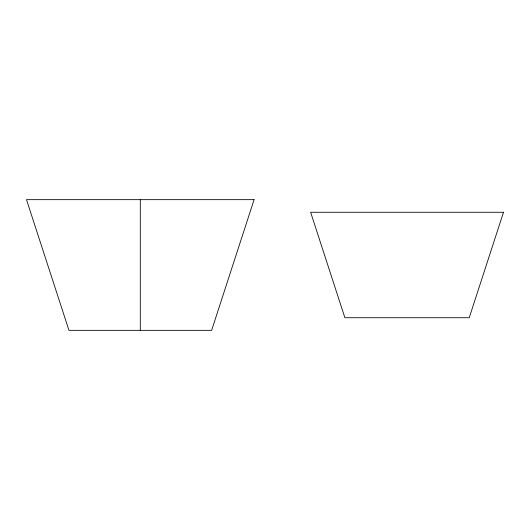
<?xml version="1.0" encoding="UTF-8"?>
<svg xmlns="http://www.w3.org/2000/svg" width="530" height="530" viewBox="0 0 530 530"><rect width="100%" height="100%" fill="white"/><g stroke="black" fill="none" stroke-linecap="round" stroke-linejoin="round"><path stroke-width="0.79" d="M140.298 199.658L140.298 330.342M254.089 199.658L211.629 330.342L68.96 330.342L26.5 199.658L254.089 199.658M503.5 212.272L469.235 317.728L344.897 317.728L310.633 212.272L503.5 212.272"/></g></svg>
